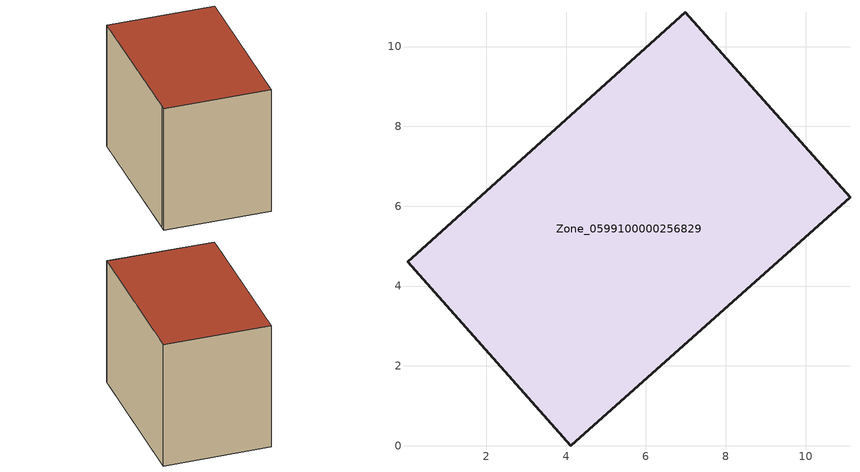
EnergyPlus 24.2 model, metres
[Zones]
Zone_0599100000256829
 floor ground (C_G): 4.12,0 0.03,4.61 0.27,4.82 6.99,10.86 11.11,6.23 z0
 wall outside (C_F): 4.12,0 11.11,6.23 6.99,10.86 0.27,4.82 0.03,4.61 4.12,0 z0:7.65
 roof outside (C_R): 0.03,4.61 4.12,0 11.11,6.23 6.99,10.86 0.27,4.82 z7.65
[BUILDING]
Pand.0599100000256829: North Axis=0; Terrain=City; Loads Convergence Tolerance Value=0.04; Temperature Convergence Tolerance Value=0.4; Solar Distribution=FullExterior; Maximum Number of Warmup Days=25; Minimum Number of Warmup Days=1
[Site:Location]
Rotterdam.The.Hague.AP_ZH_NLD Design_Conditions: Latitude=51.96; Longitude=4.45; Time Zone=1; Elevation=-4.5
[SITE:GROUNDTEMPERATURE:BUILDINGSURFACE]
18, 18, 18, 18, 18, 18, 18, 18, 18, 18, 18, 18
[MATERIAL] Thermal Absorptance=0.9; Solar Absorptance=0.7; Visible Absorptance=0.7
Name | Roughness | Thickness | Conductivity | Density | Specific Heat
G.TI.1965-1974 | MediumSmooth | 0.15 | 0.882353 | 540 | 1210
F.TI.1965-1974 | Rough | 0.3 | 0.697674 | 1920 | 840
R.TI.1965-1974 | MediumRough | 0.2 | 0.232558 | 1500 | 1000
[CONSTRUCTION]
C_G: G.TI.1965-1974
C_F: F.TI.1965-1974
C_R: R.TI.1965-1974
[ZONE]
Zone_0599100000256829: Type=1; Multiplier=1; Ceiling Height=Autocalculate; Volume=Autocalculate; Floor Area=autocalculate; Part of Total Floor Area=Yes
[ZONEINFILTRATION:DESIGNFLOWRATE]
Infil_Zone_0599100000256829: Zone or ZoneList or Space or SpaceList=Zone_0599100000256829; Schedule=AlwaysOn; Design Flow Rate Calculation Method=Flow/Area; Flow Rate per Floor Area=0.003; Constant Term Coefficient=1; Temperature Term Coefficient=0; Velocity Term Coefficient=0; Velocity Squared Term Coefficient=0
[HVACTEMPLATE:ZONE:IDEALLOADSAIRSYSTEM]
Zone_0599100000256829: Maximum Heating Supply Air Temperature=50; Minimum Cooling Supply Air Temperature=13; Maximum Heating Supply Air Humidity Ratio=0.0156; Minimum Cooling Supply Air Humidity Ratio=0.0077; Heating Limit=NoLimit; Cooling Limit=NoLimit; Dehumidification Control Type=ConstantSensibleHeatRatio; Cooling Sensible Heat Ratio=0.7; Dehumidification Setpoint=60; Humidification Control Type=None; Humidification Setpoint=30; Outdoor Air Method=None; Outdoor Air Flow Rate per Person=0.00944; Outdoor Air Flow Rate per Zone Floor Area=0; Outdoor Air Flow Rate per Zone=0; Demand Controlled Ventilation Type=None; Outdoor Air Economizer Type=NoEconomizer; Heat Recovery Type=None; Sensible Heat Recovery Effectiveness=0.7; Latent Heat Recovery Effectiveness=0.65
[ZONECONTROL:THERMOSTAT]
ThermostatControl_Zone_0599100000256829: Zone or ZoneList=Zone_0599100000256829; Control Type Schedule=DualSetpointControlType; Control 1=Thermostat_Zone_0599100000256829; Temperature Difference Between Cutout And Setpoint=0
[THERMOSTATSETPOINT:DUALSETPOINT]
Thermostat_Zone_0599100000256829: Heating Setpoint Temperature Schedule=HeatingSetpoint_Zone_0599100000256829; Cooling Setpoint Temperature Schedule=CoolingSetpoint_Zone_0599100000256829
[SCHEDULE:COMPACT]
HeatingSetpoint_Zone_0599100000256829: Through: 12/31, For: AllDays, Until: 24:00, 21
CoolingSetpoint_Zone_0599100000256829: Through: 12/31, For: AllDays, Until: 24:00, 24
DualSetpointControlType: Through: 12/31, For: AllDays, Until: 24:00, 4
AlwaysOn: Through: 12/31, For: AllDays, Until: 24:00, 1
